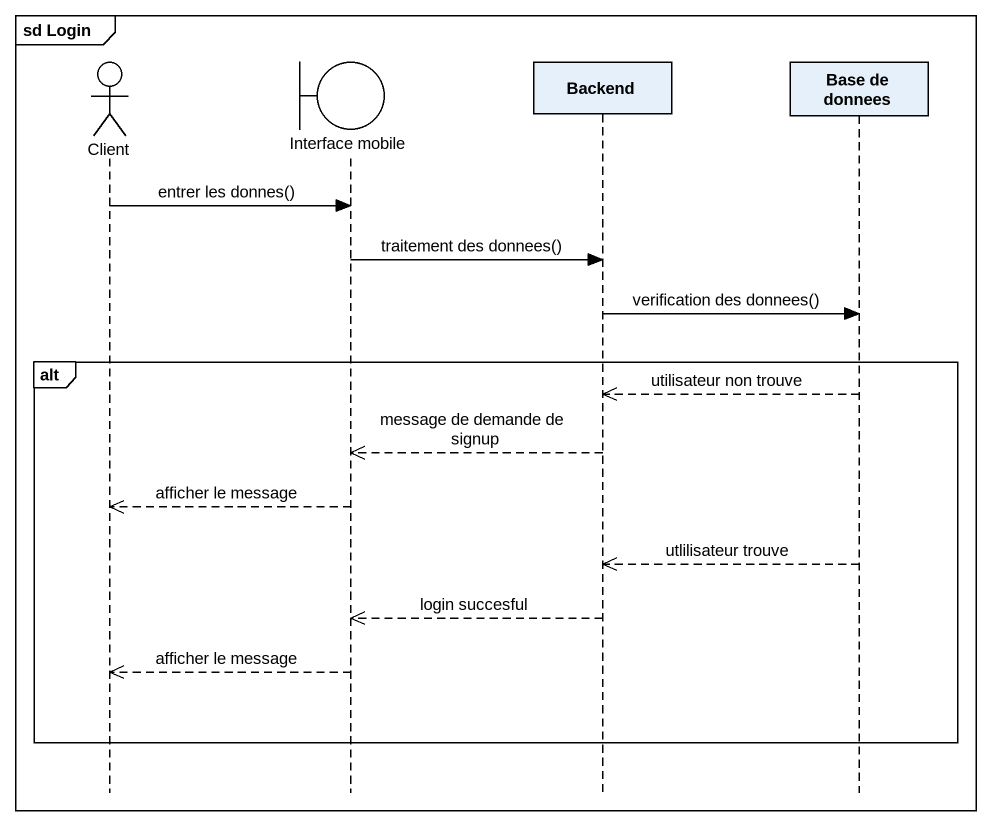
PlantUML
@startuml
mainframe sd Login
hide footbox
actor Client
boundary "Interface mobile" as Interface_mobile
participant Backend
participant "Base de donnees" as Base_de_donnees

Client -> Interface_mobile : entrer les donnes()
Interface_mobile -> Backend : traitement des donnees()
Backend -> Base_de_donnees : verification des donnees()
alt
  Base_de_donnees -->> Backend : utilisateur non trouve
  Backend -->> Interface_mobile : message de demande de signup
  Interface_mobile -->> Client : afficher le message
  Base_de_donnees -->> Backend : utlilisateur trouve
  Backend -->> Interface_mobile : login succesful
  Interface_mobile -->> Client : afficher le message
end
@enduml
